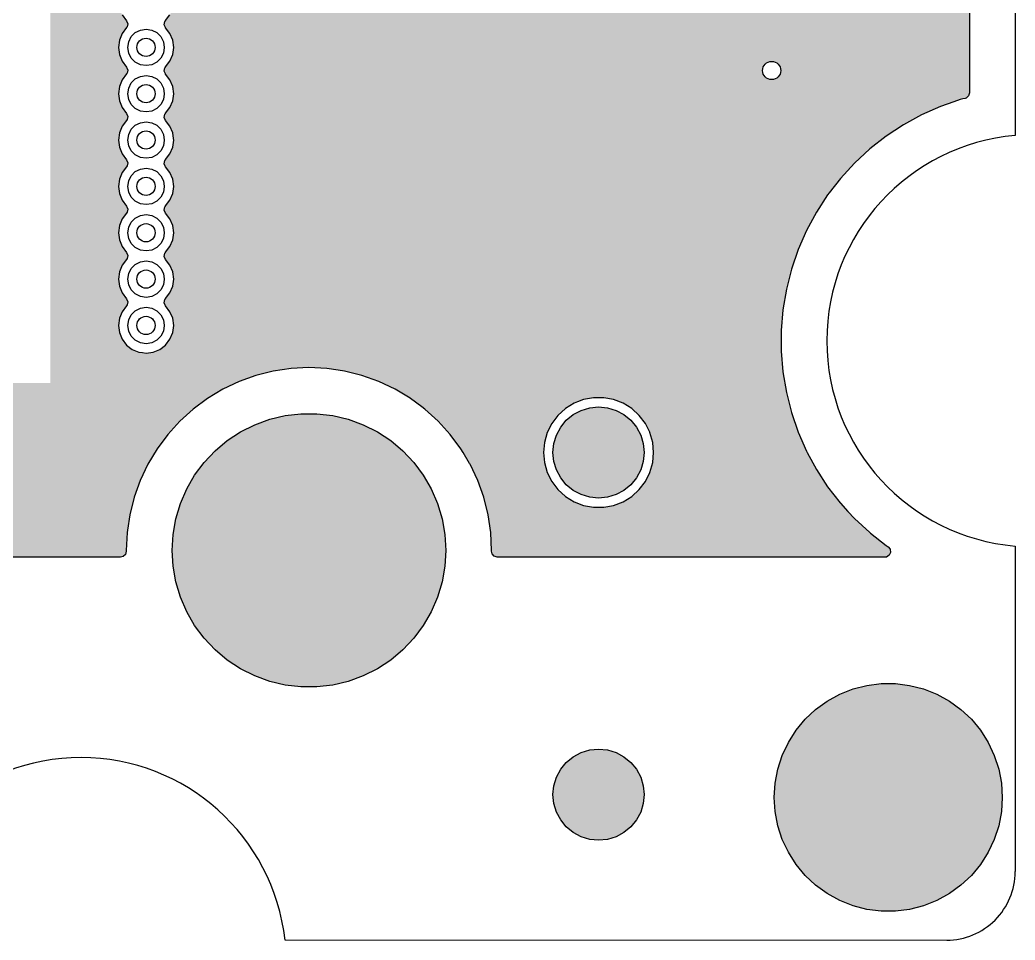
# Model space of a CAD drawing. Header units: millimetres. Extents: x -3894 to -3474, y -291 to 6.
# Drawn here: x -3637.53 to -3615.71, y -143.23 to -123.06 of the extents above; entities that cross this region are included whole.
import ezdxf

# ---------------------------------------------------------------- set-up
doc = ezdxf.new("R2010")
doc.units = ezdxf.units.MM
doc.layers.add('BLACK', color=7, linetype='Continuous')

msp = doc.modelspace()

# ---------------------------------------------------------------- hatches: boundary and pattern name
h = msp.add_hatch(color=256)
h.paths.add_polyline_path([(-3616.712, -120.234), (-3623.169, -120.234), (-3623.169, -131.02), (-3620.76, -131.02), (-3620.801, -130.776), (-3620.838, -130.322), (-3620.838, -129.867), (-3620.801, -129.414), (-3620.801, -129.414), (-3620.726, -128.965), (-3620.614, -128.523), (-3620.467, -128.093), (-3620.285, -127.676), (-3620.285, -127.676), (-3620.068, -127.275), (-3619.82, -126.894), (-3619.785, -126.848), (-3619.541, -126.534), (-3619.233, -126.199), (-3619.233, -126.199), (-3618.899, -125.89), (-3618.541, -125.609), (-3618.16, -125.359), (-3618.16, -125.359), (-3617.76, -125.142), (-3617.344, -124.957), (-3617.052, -124.856), (-3616.914, -124.808), (-3616.859, -124.794), (-3616.805, -124.78), (-3616.784, -124.773), (-3616.732, -124.727), (-3616.712, -124.66)])
h.paths.add_polyline_path([(-3620.847, -124.17, -1), (-3621.247, -124.17, -1)], flags=16)
h.paths.add_polyline_path([(-3623.169, -120.234), (-3634.298, -120.234), (-3634.238, -120.312), (-3634.178, -120.458), (-3634.157, -120.614), (-3634.178, -120.771), (-3634.238, -120.917), (-3634.338, -121.047), (-3634.349, -121.064), (-3634.363, -121.133), (-3634.338, -121.198), (-3634.238, -121.328), (-3634.178, -121.474), (-3634.157, -121.63), (-3634.178, -121.787), (-3634.238, -121.933), (-3634.338, -122.063), (-3634.349, -122.08), (-3634.363, -122.149), (-3634.338, -122.214), (-3634.238, -122.344), (-3634.178, -122.49), (-3634.157, -122.646), (-3634.178, -122.803), (-3634.238, -122.949), (-3634.338, -123.079), (-3634.349, -123.096), (-3634.363, -123.165), (-3634.338, -123.23), (-3634.238, -123.36), (-3634.178, -123.506), (-3634.157, -123.662), (-3634.178, -123.819), (-3634.238, -123.965), (-3634.338, -124.095), (-3634.349, -124.112), (-3634.363, -124.181), (-3634.338, -124.246), (-3634.238, -124.376), (-3634.178, -124.522), (-3634.157, -124.678), (-3634.178, -124.835), (-3634.238, -124.981), (-3634.338, -125.111), (-3634.349, -125.128), (-3634.363, -125.197), (-3634.338, -125.262), (-3634.238, -125.392), (-3634.178, -125.538), (-3634.178, -125.538), (-3634.162, -125.659), (-3634.157, -125.694), (-3634.178, -125.851), (-3634.238, -125.997), (-3634.338, -126.127), (-3634.349, -126.144), (-3634.363, -126.213), (-3634.338, -126.278), (-3634.238, -126.408), (-3634.178, -126.554), (-3634.157, -126.71), (-3634.178, -126.867), (-3634.238, -127.013), (-3634.338, -127.143), (-3634.349, -127.16), (-3634.363, -127.229), (-3634.338, -127.294), (-3634.238, -127.424), (-3634.178, -127.57), (-3634.157, -127.726), (-3634.178, -127.883), (-3634.238, -128.029), (-3634.338, -128.159), (-3634.349, -128.176), (-3634.363, -128.245), (-3634.338, -128.31), (-3634.238, -128.44), (-3634.178, -128.586), (-3634.157, -128.742), (-3634.178, -128.899), (-3634.238, -129.045), (-3634.338, -129.175), (-3634.349, -129.192), (-3634.363, -129.261), (-3634.338, -129.326), (-3634.238, -129.456), (-3634.178, -129.602), (-3634.157, -129.758), (-3634.178, -129.915), (-3634.238, -130.061), (-3634.335, -130.187), (-3634.46, -130.283), (-3634.606, -130.343), (-3634.711, -130.357), (-3634.763, -130.364), (-3634.841, -130.354), (-3634.92, -130.343), (-3635.066, -130.283), (-3635.191, -130.187), (-3635.287, -130.061), (-3635.348, -129.915), (-3635.348, -129.915), (-3635.368, -129.758), (-3635.348, -129.602), (-3635.348, -129.602), (-3635.287, -129.456), (-3635.188, -129.326), (-3635.177, -129.309), (-3635.163, -129.24), (-3635.188, -129.175), (-3635.287, -129.045), (-3635.348, -128.899), (-3635.348, -128.899), (-3635.368, -128.742), (-3635.348, -128.586), (-3635.348, -128.586), (-3635.287, -128.44), (-3635.188, -128.31), (-3635.177, -128.293), (-3635.163, -128.224), (-3635.188, -128.159), (-3635.287, -128.029), (-3635.348, -127.883), (-3635.348, -127.883), (-3635.368, -127.726), (-3635.348, -127.57), (-3635.348, -127.57), (-3635.287, -127.424), (-3635.188, -127.294), (-3635.177, -127.277), (-3635.163, -127.208), (-3635.188, -127.143), (-3635.287, -127.013), (-3635.348, -126.867), (-3635.348, -126.867), (-3635.368, -126.71), (-3635.348, -126.554), (-3635.348, -126.554), (-3635.287, -126.408), (-3635.188, -126.278), (-3635.177, -126.261), (-3635.163, -126.192), (-3635.188, -126.127), (-3635.287, -125.997), (-3635.348, -125.851), (-3635.348, -125.851), (-3635.368, -125.694), (-3635.348, -125.538), (-3635.348, -125.538), (-3635.287, -125.392), (-3635.188, -125.262), (-3635.177, -125.245), (-3635.163, -125.176), (-3635.188, -125.111), (-3635.287, -124.981), (-3635.348, -124.835), (-3635.348, -124.835), (-3635.368, -124.678), (-3635.348, -124.522), (-3635.348, -124.522), (-3635.287, -124.376), (-3635.188, -124.246), (-3635.177, -124.229), (-3635.163, -124.16), (-3635.188, -124.095), (-3635.287, -123.965), (-3635.348, -123.819), (-3635.348, -123.819), (-3635.368, -123.662), (-3635.348, -123.506), (-3635.348, -123.506), (-3635.287, -123.36), (-3635.188, -123.23), (-3635.177, -123.213), (-3635.163, -123.144), (-3635.188, -123.079), (-3635.287, -122.949), (-3635.348, -122.803), (-3635.348, -122.803), (-3635.368, -122.646), (-3635.348, -122.49), (-3635.348, -122.49), (-3635.287, -122.344), (-3635.188, -122.214), (-3635.177, -122.197), (-3635.163, -122.128), (-3635.188, -122.063), (-3635.287, -121.933), (-3635.348, -121.787), (-3635.348, -121.787), (-3635.368, -121.63), (-3635.348, -121.474), (-3635.348, -121.474), (-3635.287, -121.328), (-3635.188, -121.198), (-3635.177, -121.181), (-3635.163, -121.112), (-3635.188, -121.047), (-3635.287, -120.917), (-3635.348, -120.771), (-3635.348, -120.771), (-3635.368, -120.614), (-3635.348, -120.458), (-3635.348, -120.458), (-3635.287, -120.312), (-3635.228, -120.234), (-3636.858, -120.234), (-3636.858, -131.02), (-3632.794, -131.02), (-3632.724, -130.987), (-3632.724, -130.987), (-3632.354, -130.855), (-3631.973, -130.759), (-3631.584, -130.702), (-3631.584, -130.702), (-3631.584, -130.702), (-3631.192, -130.682), (-3630.799, -130.702), (-3630.799, -130.702), (-3630.799, -130.702), (-3630.554, -130.738), (-3630.41, -130.759), (-3630.029, -130.855), (-3629.659, -130.987), (-3629.659, -130.987), (-3629.589, -131.02), (-3623.169, -131.02)])
for points in [[(-3636.858, -131.02), (-3649.145, -131.02), (-3649.145, -134.838), (-3644.343, -134.838), (-3644.331, -135.036), (-3644.271, -135.38), (-3644.171, -135.714), (-3644.032, -136.034), (-3643.858, -136.336), (-3643.65, -136.616), (-3643.41, -136.87), (-3643.143, -137.094), (-3642.852, -137.286), (-3642.54, -137.442), (-3642.212, -137.562), (-3641.873, -137.642), (-3641.526, -137.683), (-3641.177, -137.683), (-3640.831, -137.642), (-3640.491, -137.562), (-3640.163, -137.442), (-3639.852, -137.286), (-3639.56, -137.094), (-3639.293, -136.87), (-3639.053, -136.616), (-3638.845, -136.336), (-3638.671, -136.034), (-3638.532, -135.714), (-3638.432, -135.38), (-3638.372, -135.036), (-3638.36, -134.838), (-3636.858, -134.838)], [(-3634.288, -132.147), (-3634.024, -131.855), (-3633.733, -131.592), (-3633.417, -131.357), (-3633.08, -131.155), (-3632.794, -131.02), (-3636.858, -131.02), (-3636.858, -134.838), (-3635.32, -134.838), (-3635.263, -134.825), (-3635.212, -134.776), (-3635.196, -134.708), (-3635.197, -134.688), (-3635.178, -134.295), (-3635.171, -134.249), (-3635.12, -133.906), (-3635.024, -133.525), (-3634.892, -133.155), (-3634.892, -133.155), (-3634.724, -132.8), (-3634.522, -132.462)], [(-3620.068, -132.915), (-3620.269, -132.543), (-3620.285, -132.514), (-3620.467, -132.097), (-3620.614, -131.666), (-3620.666, -131.463), (-3620.726, -131.225), (-3620.76, -131.02), (-3623.169, -131.02), (-3623.169, -134.838), (-3618.563, -134.838), (-3618.529, -134.834), (-3618.47, -134.797), (-3618.44, -134.733), (-3618.449, -134.664), (-3618.495, -134.611), (-3618.541, -134.58), (-3618.882, -134.313), (-3618.899, -134.3), (-3619.233, -133.991), (-3619.376, -133.835), (-3619.541, -133.656), (-3619.82, -133.296)]]:
    msp.add_hatch(color=256).paths.add_polyline_path(points)
h = msp.add_hatch(color=256)
h.paths.add_polyline_path([(-3623.169, -131.02), (-3629.589, -131.02), (-3629.303, -131.155), (-3628.974, -131.353), (-3628.966, -131.357), (-3628.715, -131.544), (-3628.651, -131.592), (-3628.359, -131.855), (-3628.095, -132.147), (-3627.861, -132.462), (-3627.861, -132.462), (-3627.813, -132.543), (-3627.669, -132.783), (-3627.659, -132.8), (-3627.491, -133.155), (-3627.359, -133.525), (-3627.263, -133.906), (-3627.206, -134.295), (-3627.186, -134.688), (-3627.187, -134.708), (-3627.176, -134.766), (-3627.13, -134.819), (-3627.063, -134.838), (-3623.169, -134.838)])
h.paths.add_polyline_path([(-3624.304, -133.622), (-3624.512, -133.702), (-3624.73, -133.743), (-3624.73, -133.743), (-3624.953, -133.743), (-3624.953, -133.743), (-3625.172, -133.702), (-3625.379, -133.622), (-3625.568, -133.505), (-3625.568, -133.505), (-3625.733, -133.355), (-3625.867, -133.177), (-3625.966, -132.978), (-3626.027, -132.764), (-3626.027, -132.764), (-3626.047, -132.543), (-3626.027, -132.321), (-3626.027, -132.321), (-3625.966, -132.107), (-3625.867, -131.908), (-3625.733, -131.73), (-3625.568, -131.581), (-3625.568, -131.581), (-3625.379, -131.463), (-3625.379, -131.463), (-3625.303, -131.434), (-3625.172, -131.383), (-3624.953, -131.342), (-3624.73, -131.342), (-3624.512, -131.383), (-3624.304, -131.463), (-3624.304, -131.463), (-3624.115, -131.581), (-3624.115, -131.581), (-3623.951, -131.73), (-3623.817, -131.908), (-3623.722, -132.097), (-3623.717, -132.107), (-3623.656, -132.321), (-3623.636, -132.543), (-3623.656, -132.764), (-3623.717, -132.978), (-3623.817, -133.177), (-3623.951, -133.355), (-3624.115, -133.505)], flags=16)
h.paths.add_polyline_path([(-3624.459, -133.467), (-3624.646, -133.523), (-3624.842, -133.543), (-3625.037, -133.523), (-3625.224, -133.467), (-3625.397, -133.374), (-3625.549, -133.25), (-3625.673, -133.098), (-3625.765, -132.925), (-3625.822, -132.738), (-3625.842, -132.543), (-3625.822, -132.348), (-3625.765, -132.16), (-3625.673, -131.987), (-3625.549, -131.836), (-3625.397, -131.711), (-3625.224, -131.619), (-3625.037, -131.562), (-3624.842, -131.543), (-3624.646, -131.562), (-3624.459, -131.619), (-3624.286, -131.711), (-3624.134, -131.836), (-3624.01, -131.987), (-3623.918, -132.16), (-3623.861, -132.348), (-3623.842, -132.543), (-3623.861, -132.738), (-3623.918, -132.925), (-3624.01, -133.098), (-3624.134, -133.25), (-3624.286, -133.374)], flags=0)
h = msp.add_hatch(color=256)
h.paths.add_polyline_path([(-3651.092, -141.023), (-3650.995, -140.724), (-3650.936, -140.416), (-3650.917, -140.103), (-3650.936, -139.789), (-3650.995, -139.481), (-3651.092, -139.182), (-3651.226, -138.898), (-3651.394, -138.633), (-3651.594, -138.391), (-3651.823, -138.176), (-3652.077, -137.992), (-3652.352, -137.841), (-3652.644, -137.725), (-3652.948, -137.647), (-3653.26, -137.608), (-3653.574, -137.608), (-3653.885, -137.647), (-3654.189, -137.725), (-3654.481, -137.841), (-3654.756, -137.992), (-3655.01, -138.176), (-3655.239, -138.391), (-3655.439, -138.633), (-3655.607, -138.898), (-3655.741, -139.182), (-3655.838, -139.481), (-3655.897, -139.789), (-3655.917, -140.103), (-3655.897, -140.416), (-3655.838, -140.724), (-3655.741, -141.023), (-3655.607, -141.307), (-3655.439, -141.572), (-3655.239, -141.814), (-3655.01, -142.029), (-3654.756, -142.213), (-3654.481, -142.365), (-3654.189, -142.48), (-3653.885, -142.558), (-3653.574, -142.598), (-3653.26, -142.598), (-3652.948, -142.558), (-3652.644, -142.48), (-3652.352, -142.365), (-3652.077, -142.213), (-3651.823, -142.029), (-3651.594, -141.814), (-3651.394, -141.572), (-3651.226, -141.307)])
h.paths.add_polyline_path([(-3646.702, -140.043), (-3646.721, -139.848), (-3646.778, -139.66), (-3646.87, -139.487), (-3646.994, -139.336), (-3647.146, -139.211), (-3647.319, -139.119), (-3647.506, -139.062), (-3647.702, -139.043), (-3647.897, -139.062), (-3648.084, -139.119), (-3648.257, -139.211), (-3648.409, -139.336), (-3648.533, -139.487), (-3648.625, -139.66), (-3648.682, -139.848), (-3648.702, -140.043), (-3648.682, -140.238), (-3648.625, -140.425), (-3648.533, -140.598), (-3648.409, -140.75), (-3648.257, -140.874), (-3648.084, -140.967), (-3647.897, -141.023), (-3647.702, -141.043), (-3647.506, -141.023), (-3647.319, -140.967), (-3647.146, -140.874), (-3646.994, -140.75), (-3646.87, -140.598), (-3646.778, -140.425), (-3646.721, -140.238)])
h.paths.add_polyline_path([(-3628.272, -135.38), (-3628.212, -135.036), (-3628.192, -134.688), (-3628.212, -134.339), (-3628.272, -133.996), (-3628.372, -133.662), (-3628.511, -133.341), (-3628.685, -133.039), (-3628.893, -132.759), (-3629.133, -132.506), (-3629.4, -132.281), (-3629.692, -132.09), (-3630.003, -131.933), (-3630.331, -131.814), (-3630.671, -131.733), (-3631.017, -131.693), (-3631.366, -131.693), (-3631.713, -131.733), (-3632.052, -131.814), (-3632.38, -131.933), (-3632.692, -132.09), (-3632.983, -132.281), (-3633.25, -132.506), (-3633.49, -132.759), (-3633.698, -133.039), (-3633.872, -133.341), (-3634.011, -133.662), (-3634.111, -133.996), (-3634.171, -134.339), (-3634.192, -134.688), (-3634.171, -135.036), (-3634.111, -135.38), (-3634.011, -135.714), (-3633.872, -136.034), (-3633.698, -136.336), (-3633.49, -136.616), (-3633.25, -136.87), (-3632.983, -137.094), (-3632.692, -137.286), (-3632.38, -137.442), (-3632.052, -137.562), (-3631.713, -137.642), (-3631.366, -137.683), (-3631.017, -137.683), (-3630.671, -137.642), (-3630.331, -137.562), (-3630.003, -137.442), (-3629.692, -137.286), (-3629.4, -137.094), (-3629.133, -136.87), (-3628.893, -136.616), (-3628.685, -136.336), (-3628.511, -136.034), (-3628.372, -135.714)])
h.paths.add_polyline_path([(-3616.011, -139.789), (-3616.07, -139.481), (-3616.167, -139.182), (-3616.301, -138.898), (-3616.469, -138.633), (-3616.669, -138.391), (-3616.898, -138.176), (-3617.152, -137.992), (-3617.427, -137.841), (-3617.719, -137.725), (-3618.023, -137.647), (-3618.335, -137.608), (-3618.649, -137.608), (-3618.96, -137.647), (-3619.264, -137.725), (-3619.556, -137.841), (-3619.831, -137.992), (-3620.085, -138.176), (-3620.314, -138.391), (-3620.514, -138.633), (-3620.682, -138.898), (-3620.816, -139.182), (-3620.913, -139.481), (-3620.972, -139.789), (-3620.992, -140.103), (-3620.972, -140.416), (-3620.913, -140.724), (-3620.816, -141.023), (-3620.682, -141.307), (-3620.514, -141.572), (-3620.314, -141.814), (-3620.085, -142.029), (-3619.831, -142.213), (-3619.556, -142.365), (-3619.264, -142.48), (-3618.96, -142.558), (-3618.649, -142.598), (-3618.335, -142.598), (-3618.023, -142.558), (-3617.719, -142.48), (-3617.427, -142.365), (-3617.152, -142.213), (-3616.898, -142.029), (-3616.669, -141.814), (-3616.469, -141.572), (-3616.301, -141.307), (-3616.167, -141.023), (-3616.07, -140.724), (-3616.011, -140.416), (-3615.992, -140.103)])
h.paths.add_polyline_path([(-3623.861, -140.238), (-3623.842, -140.043), (-3623.861, -139.848), (-3623.918, -139.66), (-3624.01, -139.487), (-3624.134, -139.336), (-3624.286, -139.211), (-3624.459, -139.119), (-3624.646, -139.062), (-3624.842, -139.043), (-3625.037, -139.062), (-3625.224, -139.119), (-3625.397, -139.211), (-3625.549, -139.336), (-3625.673, -139.487), (-3625.765, -139.66), (-3625.822, -139.848), (-3625.842, -140.043), (-3625.822, -140.238), (-3625.765, -140.425), (-3625.673, -140.598), (-3625.549, -140.75), (-3625.397, -140.874), (-3625.224, -140.967), (-3625.037, -141.023), (-3624.842, -141.043), (-3624.646, -141.023), (-3624.459, -140.967), (-3624.286, -140.874), (-3624.134, -140.75), (-3624.01, -140.598), (-3623.918, -140.425)])
h.paths.add_polyline_path([(-3623.918, -132.925), (-3623.861, -132.738), (-3623.842, -132.543), (-3623.861, -132.348), (-3623.918, -132.16), (-3624.01, -131.987), (-3624.134, -131.836), (-3624.286, -131.711), (-3624.459, -131.619), (-3624.646, -131.562), (-3624.842, -131.543), (-3625.037, -131.562), (-3625.224, -131.619), (-3625.397, -131.711), (-3625.549, -131.836), (-3625.673, -131.987), (-3625.765, -132.16), (-3625.822, -132.348), (-3625.842, -132.543), (-3625.822, -132.738), (-3625.765, -132.925), (-3625.673, -133.098), (-3625.549, -133.25), (-3625.397, -133.374), (-3625.224, -133.467), (-3625.037, -133.523), (-3624.842, -133.543), (-3624.646, -133.523), (-3624.459, -133.467), (-3624.286, -133.374), (-3624.134, -133.25), (-3624.01, -133.098)])

# ---------------------------------------------------------------- linework, layer by layer
at = {"layer": 'BLACK', "linetype": 'Continuous'}
for p, q in [((-3616.712, -114.355), (-3616.712, -124.66)), ((-3615.711, -114.459), (-3615.711, -125.596)), ((-3635.287, -122.949), (-3635.188, -123.079)), ((-3634.335, -123.075), (-3634.238, -122.949)), ((-3635.188, -123.23), (-3635.287, -123.36)), ((-3635.188, -123.079), (-3635.163, -123.144)), ((-3635.177, -123.213), (-3635.188, -123.23)), ((-3635.163, -123.144), (-3635.177, -123.213)), ((-3634.886, -123.282), (-3634.763, -123.262)), ((-3634.763, -123.262), (-3634.639, -123.282)), ((-3634.363, -123.165), (-3634.349, -123.096)), ((-3634.338, -123.23), (-3634.363, -123.165)), ((-3634.349, -123.096), (-3634.338, -123.079)), ((-3634.338, -123.079), (-3634.335, -123.075)), ((-3634.335, -123.234), (-3634.338, -123.23)), ((-3634.335, -123.075), (-3634.335, -123.075)), ((-3634.238, -123.36), (-3634.335, -123.234)), ((-3634.335, -123.234), (-3634.335, -123.234)), ((-3635.287, -123.36), (-3635.348, -123.506)), ((-3635.143, -123.539), (-3635.086, -123.427)), ((-3635.086, -123.427), (-3634.998, -123.339)), ((-3634.998, -123.339), (-3634.886, -123.282)), ((-3634.639, -123.282), (-3634.528, -123.339)), ((-3634.528, -123.339), (-3634.439, -123.427)), ((-3634.439, -123.427), (-3634.382, -123.539)), ((-3634.178, -123.506), (-3634.238, -123.36)), ((-3635.348, -123.506), (-3635.368, -123.662)), ((-3635.368, -123.662), (-3635.368, -123.662)), ((-3635.368, -123.662), (-3635.348, -123.819)), ((-3635.348, -123.506), (-3635.348, -123.506)), ((-3635.163, -123.662), (-3635.143, -123.539)), ((-3635.143, -123.786), (-3635.163, -123.662)), ((-3634.382, -123.539), (-3634.363, -123.662)), ((-3634.363, -123.662), (-3634.382, -123.786)), ((-3634.157, -123.662), (-3634.178, -123.506)), ((-3634.178, -123.819), (-3634.157, -123.662)), ((-3635.348, -123.819), (-3635.348, -123.819)), ((-3635.348, -123.819), (-3635.287, -123.965)), ((-3635.086, -123.898), (-3635.143, -123.786)), ((-3634.998, -123.986), (-3635.086, -123.898)), ((-3634.439, -123.898), (-3634.528, -123.986)), ((-3634.382, -123.786), (-3634.439, -123.898)), ((-3634.238, -123.965), (-3634.178, -123.819)), ((-3635.287, -123.965), (-3635.188, -124.095)), ((-3635.188, -124.095), (-3635.163, -124.16)), ((-3634.886, -124.043), (-3634.998, -123.986)), ((-3634.763, -124.062), (-3634.886, -124.043)), ((-3634.639, -124.043), (-3634.763, -124.062)), ((-3634.528, -123.986), (-3634.639, -124.043)), ((-3634.363, -124.181), (-3634.349, -124.112)), ((-3634.349, -124.112), (-3634.338, -124.095)), ((-3634.338, -124.095), (-3634.335, -124.091)), ((-3634.335, -124.091), (-3634.238, -123.965)), ((-3634.335, -124.091), (-3634.335, -124.091)), ((-3635.188, -124.246), (-3635.287, -124.376)), ((-3635.177, -124.229), (-3635.188, -124.246)), ((-3635.163, -124.16), (-3635.177, -124.229)), ((-3635.086, -124.443), (-3634.998, -124.355)), ((-3634.998, -124.355), (-3634.886, -124.298)), ((-3634.886, -124.298), (-3634.763, -124.278)), ((-3634.763, -124.278), (-3634.639, -124.298)), ((-3634.639, -124.298), (-3634.528, -124.355)), ((-3634.528, -124.355), (-3634.439, -124.443)), ((-3634.338, -124.246), (-3634.363, -124.181)), ((-3634.335, -124.25), (-3634.338, -124.246)), ((-3634.238, -124.376), (-3634.335, -124.25)), ((-3634.335, -124.25), (-3634.335, -124.25)), ((-3635.348, -124.522), (-3635.368, -124.678)), ((-3635.287, -124.376), (-3635.348, -124.522)), ((-3635.348, -124.522), (-3635.348, -124.522)), ((-3635.163, -124.678), (-3635.143, -124.555)), ((-3635.143, -124.555), (-3635.086, -124.443)), ((-3634.439, -124.443), (-3634.382, -124.555)), ((-3634.382, -124.555), (-3634.363, -124.678)), ((-3634.178, -124.522), (-3634.238, -124.376)), ((-3634.157, -124.678), (-3634.178, -124.522)), ((-3635.368, -124.678), (-3635.368, -124.678)), ((-3635.368, -124.678), (-3635.348, -124.835)), ((-3635.143, -124.802), (-3635.163, -124.678)), ((-3634.363, -124.678), (-3634.382, -124.802)), ((-3634.178, -124.835), (-3634.157, -124.678)), ((-3616.805, -124.78), (-3616.859, -124.794)), ((-3616.784, -124.773), (-3616.805, -124.78)), ((-3616.732, -124.727), (-3616.784, -124.773)), ((-3616.712, -124.66), (-3616.732, -124.727)), ((-3635.348, -124.835), (-3635.348, -124.835)), ((-3635.348, -124.835), (-3635.287, -124.981)), ((-3635.287, -124.981), (-3635.188, -125.111)), ((-3635.086, -124.914), (-3635.143, -124.802)), ((-3634.998, -125.002), (-3635.086, -124.914)), ((-3634.886, -125.059), (-3634.998, -125.002)), ((-3634.528, -125.002), (-3634.639, -125.059)), ((-3634.439, -124.914), (-3634.528, -125.002)), ((-3634.382, -124.802), (-3634.439, -124.914)), ((-3634.335, -125.107), (-3634.238, -124.981)), ((-3634.238, -124.981), (-3634.178, -124.835)), ((-3617.344, -124.957), (-3617.76, -125.142)), ((-3617.052, -124.856), (-3617.344, -124.957)), ((-3616.914, -124.808), (-3617.052, -124.856)), ((-3616.859, -124.794), (-3616.914, -124.808)), ((-3635.188, -125.111), (-3635.163, -125.176)), ((-3635.163, -125.176), (-3635.177, -125.245)), ((-3634.763, -125.078), (-3634.886, -125.059)), ((-3634.639, -125.059), (-3634.763, -125.078)), ((-3634.363, -125.197), (-3634.349, -125.128)), ((-3634.338, -125.262), (-3634.363, -125.197)), ((-3634.349, -125.128), (-3634.338, -125.111)), ((-3634.338, -125.111), (-3634.335, -125.107)), ((-3634.335, -125.107), (-3634.335, -125.107)), ((-3617.76, -125.142), (-3618.16, -125.359)), ((-3617.76, -125.142), (-3617.76, -125.142)), ((-3635.287, -125.392), (-3635.348, -125.538)), ((-3635.188, -125.262), (-3635.287, -125.392)), ((-3635.177, -125.245), (-3635.188, -125.262)), ((-3635.086, -125.459), (-3634.998, -125.371)), ((-3634.998, -125.371), (-3634.886, -125.314)), ((-3634.886, -125.314), (-3634.763, -125.294)), ((-3634.763, -125.294), (-3634.639, -125.314)), ((-3634.639, -125.314), (-3634.528, -125.371)), ((-3634.528, -125.371), (-3634.439, -125.459)), ((-3634.335, -125.266), (-3634.338, -125.262)), ((-3634.238, -125.392), (-3634.335, -125.266)), ((-3634.335, -125.266), (-3634.335, -125.266)), ((-3634.178, -125.538), (-3634.238, -125.392)), ((-3618.16, -125.359), (-3618.541, -125.609)), ((-3618.16, -125.359), (-3618.16, -125.359)), ((-3635.348, -125.538), (-3635.368, -125.694)), ((-3635.348, -125.538), (-3635.348, -125.538)), ((-3635.163, -125.694), (-3635.143, -125.571)), ((-3635.143, -125.571), (-3635.086, -125.459)), ((-3634.439, -125.459), (-3634.382, -125.571)), ((-3634.382, -125.571), (-3634.363, -125.694)), ((-3634.162, -125.659), (-3634.178, -125.538)), ((-3634.178, -125.538), (-3634.178, -125.538)), ((-3634.157, -125.694), (-3634.162, -125.659)), ((-3618.541, -125.609), (-3618.899, -125.89)), ((-3618.541, -125.609), (-3618.541, -125.609)), ((-3635.368, -125.694), (-3635.368, -125.694)), ((-3635.368, -125.694), (-3635.348, -125.851)), ((-3635.348, -125.851), (-3635.348, -125.851)), ((-3635.348, -125.851), (-3635.287, -125.997)), ((-3635.143, -125.818), (-3635.163, -125.694)), ((-3635.086, -125.93), (-3635.143, -125.818)), ((-3634.382, -125.818), (-3634.439, -125.93)), ((-3634.363, -125.694), (-3634.382, -125.818)), ((-3634.238, -125.997), (-3634.178, -125.851)), ((-3634.178, -125.851), (-3634.157, -125.694)), ((-3635.287, -125.997), (-3635.188, -126.127)), ((-3634.998, -126.018), (-3635.086, -125.93)), ((-3634.886, -126.075), (-3634.998, -126.018)), ((-3634.763, -126.094), (-3634.886, -126.075)), ((-3634.639, -126.075), (-3634.763, -126.094)), ((-3634.528, -126.018), (-3634.639, -126.075)), ((-3634.439, -125.93), (-3634.528, -126.018)), ((-3634.335, -126.123), (-3634.238, -125.997)), ((-3618.899, -125.89), (-3619.233, -126.199)), ((-3618.899, -125.89), (-3618.899, -125.89)), ((-3635.188, -126.278), (-3635.287, -126.408)), ((-3635.188, -126.127), (-3635.163, -126.192)), ((-3635.177, -126.261), (-3635.188, -126.278)), ((-3635.163, -126.192), (-3635.177, -126.261)), ((-3634.886, -126.33), (-3634.763, -126.31)), ((-3634.763, -126.31), (-3634.639, -126.33)), ((-3634.363, -126.213), (-3634.349, -126.144)), ((-3634.338, -126.278), (-3634.363, -126.213)), ((-3634.349, -126.144), (-3634.338, -126.127)), ((-3634.338, -126.127), (-3634.335, -126.123)), ((-3634.335, -126.282), (-3634.338, -126.278)), ((-3634.335, -126.123), (-3634.335, -126.123)), ((-3634.238, -126.408), (-3634.335, -126.282)), ((-3634.335, -126.282), (-3634.335, -126.282)), ((-3619.233, -126.199), (-3619.541, -126.534)), ((-3619.233, -126.199), (-3619.233, -126.199)), ((-3635.287, -126.408), (-3635.348, -126.554)), ((-3635.143, -126.587), (-3635.086, -126.475)), ((-3635.086, -126.475), (-3634.998, -126.387)), ((-3634.998, -126.387), (-3634.886, -126.33)), ((-3634.639, -126.33), (-3634.528, -126.387)), ((-3634.528, -126.387), (-3634.439, -126.475)), ((-3634.439, -126.475), (-3634.382, -126.587)), ((-3634.178, -126.554), (-3634.238, -126.408)), ((-3619.541, -126.534), (-3619.785, -126.848)), ((-3619.541, -126.534), (-3619.541, -126.534)), ((-3635.348, -126.554), (-3635.368, -126.71)), ((-3635.368, -126.71), (-3635.368, -126.71)), ((-3635.368, -126.71), (-3635.348, -126.867)), ((-3635.348, -126.554), (-3635.348, -126.554)), ((-3635.163, -126.71), (-3635.143, -126.587)), ((-3635.143, -126.834), (-3635.163, -126.71)), ((-3634.382, -126.587), (-3634.363, -126.71)), ((-3634.363, -126.71), (-3634.382, -126.834)), ((-3634.157, -126.71), (-3634.178, -126.554)), ((-3634.178, -126.867), (-3634.157, -126.71)), ((-3635.348, -126.867), (-3635.348, -126.867)), ((-3635.348, -126.867), (-3635.287, -127.013)), ((-3635.086, -126.946), (-3635.143, -126.834)), ((-3634.998, -127.034), (-3635.086, -126.946)), ((-3634.439, -126.946), (-3634.528, -127.034)), ((-3634.382, -126.834), (-3634.439, -126.946)), ((-3634.238, -127.013), (-3634.178, -126.867)), ((-3619.82, -126.894), (-3620.068, -127.275)), ((-3619.785, -126.848), (-3619.82, -126.894)), ((-3635.287, -127.013), (-3635.188, -127.143)), ((-3635.188, -127.143), (-3635.163, -127.208)), ((-3634.886, -127.091), (-3634.998, -127.034)), ((-3634.763, -127.11), (-3634.886, -127.091)), ((-3634.639, -127.091), (-3634.763, -127.11)), ((-3634.528, -127.034), (-3634.639, -127.091)), ((-3634.363, -127.229), (-3634.349, -127.16)), ((-3634.349, -127.16), (-3634.338, -127.143)), ((-3634.338, -127.143), (-3634.335, -127.139)), ((-3634.335, -127.139), (-3634.238, -127.013)), ((-3634.335, -127.139), (-3634.335, -127.139)), ((-3635.188, -127.294), (-3635.287, -127.424)), ((-3635.177, -127.277), (-3635.188, -127.294)), ((-3635.163, -127.208), (-3635.177, -127.277)), ((-3635.086, -127.491), (-3634.998, -127.403)), ((-3634.998, -127.403), (-3634.886, -127.346)), ((-3634.886, -127.346), (-3634.763, -127.326)), ((-3634.763, -127.326), (-3634.639, -127.346)), ((-3634.639, -127.346), (-3634.528, -127.403)), ((-3634.528, -127.403), (-3634.439, -127.491)), ((-3634.338, -127.294), (-3634.363, -127.229)), ((-3634.335, -127.298), (-3634.338, -127.294)), ((-3634.238, -127.424), (-3634.335, -127.298)), ((-3634.335, -127.298), (-3634.335, -127.298)), ((-3620.068, -127.275), (-3620.285, -127.676)), ((-3620.068, -127.275), (-3620.068, -127.275)), ((-3635.348, -127.57), (-3635.368, -127.726)), ((-3635.287, -127.424), (-3635.348, -127.57)), ((-3635.348, -127.57), (-3635.348, -127.57)), ((-3635.163, -127.726), (-3635.143, -127.603)), ((-3635.143, -127.603), (-3635.086, -127.491)), ((-3634.439, -127.491), (-3634.382, -127.603)), ((-3634.382, -127.603), (-3634.363, -127.726)), ((-3634.178, -127.57), (-3634.238, -127.424)), ((-3634.157, -127.726), (-3634.178, -127.57)), ((-3635.368, -127.726), (-3635.368, -127.726)), ((-3635.368, -127.726), (-3635.348, -127.883)), ((-3635.143, -127.85), (-3635.163, -127.726)), ((-3634.363, -127.726), (-3634.382, -127.85)), ((-3634.178, -127.883), (-3634.157, -127.726)), ((-3620.285, -127.676), (-3620.467, -128.093)), ((-3620.285, -127.676), (-3620.285, -127.676)), ((-3635.348, -127.883), (-3635.348, -127.883)), ((-3635.348, -127.883), (-3635.287, -128.029)), ((-3635.287, -128.029), (-3635.188, -128.159)), ((-3635.086, -127.962), (-3635.143, -127.85)), ((-3634.998, -128.05), (-3635.086, -127.962)), ((-3634.886, -128.107), (-3634.998, -128.05)), ((-3634.528, -128.05), (-3634.639, -128.107)), ((-3634.439, -127.962), (-3634.528, -128.05)), ((-3634.382, -127.85), (-3634.439, -127.962)), ((-3634.335, -128.155), (-3634.238, -128.029)), ((-3634.238, -128.029), (-3634.178, -127.883)), ((-3635.188, -128.159), (-3635.163, -128.224)), ((-3635.163, -128.224), (-3635.177, -128.293)), ((-3634.763, -128.126), (-3634.886, -128.107)), ((-3634.639, -128.107), (-3634.763, -128.126)), ((-3634.363, -128.245), (-3634.349, -128.176)), ((-3634.338, -128.31), (-3634.363, -128.245)), ((-3634.349, -128.176), (-3634.338, -128.159)), ((-3634.338, -128.159), (-3634.335, -128.155)), ((-3634.335, -128.155), (-3634.335, -128.155)), ((-3620.467, -128.093), (-3620.614, -128.523)), ((-3635.287, -128.44), (-3635.348, -128.586)), ((-3635.188, -128.31), (-3635.287, -128.44)), ((-3635.177, -128.293), (-3635.188, -128.31)), ((-3635.086, -128.507), (-3634.998, -128.419)), ((-3634.998, -128.419), (-3634.886, -128.362)), ((-3634.886, -128.362), (-3634.763, -128.342)), ((-3634.763, -128.342), (-3634.639, -128.362)), ((-3634.639, -128.362), (-3634.528, -128.419)), ((-3634.528, -128.419), (-3634.439, -128.507)), ((-3634.335, -128.314), (-3634.338, -128.31)), ((-3634.238, -128.44), (-3634.335, -128.314)), ((-3634.335, -128.314), (-3634.335, -128.314)), ((-3634.178, -128.586), (-3634.238, -128.44)), ((-3635.348, -128.586), (-3635.368, -128.742)), ((-3635.348, -128.586), (-3635.348, -128.586)), ((-3635.163, -128.742), (-3635.143, -128.619)), ((-3635.143, -128.619), (-3635.086, -128.507)), ((-3634.439, -128.507), (-3634.382, -128.619)), ((-3634.382, -128.619), (-3634.363, -128.742)), ((-3634.157, -128.742), (-3634.178, -128.586)), ((-3620.614, -128.523), (-3620.726, -128.965)), ((-3635.368, -128.742), (-3635.368, -128.742)), ((-3635.368, -128.742), (-3635.348, -128.899)), ((-3635.348, -128.899), (-3635.348, -128.899)), ((-3635.348, -128.899), (-3635.287, -129.045)), ((-3635.143, -128.866), (-3635.163, -128.742)), ((-3635.086, -128.978), (-3635.143, -128.866)), ((-3634.382, -128.866), (-3634.439, -128.978)), ((-3634.363, -128.742), (-3634.382, -128.866)), ((-3634.238, -129.045), (-3634.178, -128.899)), ((-3634.178, -128.899), (-3634.157, -128.742)), ((-3635.287, -129.045), (-3635.188, -129.175)), ((-3634.998, -129.066), (-3635.086, -128.978)), ((-3634.886, -129.123), (-3634.998, -129.066)), ((-3634.763, -129.142), (-3634.886, -129.123)), ((-3634.639, -129.123), (-3634.763, -129.142)), ((-3634.528, -129.066), (-3634.639, -129.123)), ((-3634.439, -128.978), (-3634.528, -129.066)), ((-3634.335, -129.171), (-3634.238, -129.045)), ((-3620.726, -128.965), (-3620.801, -129.414)), ((-3620.726, -128.965), (-3620.726, -128.965)), ((-3635.188, -129.326), (-3635.287, -129.456)), ((-3635.188, -129.175), (-3635.163, -129.24)), ((-3635.177, -129.309), (-3635.188, -129.326)), ((-3635.163, -129.24), (-3635.177, -129.309)), ((-3634.886, -129.378), (-3634.763, -129.358)), ((-3634.763, -129.358), (-3634.639, -129.378)), ((-3634.363, -129.261), (-3634.349, -129.192)), ((-3634.338, -129.326), (-3634.363, -129.261)), ((-3634.349, -129.192), (-3634.338, -129.175)), ((-3634.338, -129.175), (-3634.335, -129.171)), ((-3634.335, -129.33), (-3634.338, -129.326)), ((-3634.335, -129.171), (-3634.335, -129.171)), ((-3634.238, -129.456), (-3634.335, -129.33)), ((-3634.335, -129.33), (-3634.335, -129.33)), ((-3635.287, -129.456), (-3635.348, -129.602)), ((-3635.143, -129.635), (-3635.086, -129.523)), ((-3635.086, -129.523), (-3634.998, -129.435)), ((-3634.998, -129.435), (-3634.886, -129.378)), ((-3634.639, -129.378), (-3634.528, -129.435)), ((-3634.528, -129.435), (-3634.439, -129.523)), ((-3634.439, -129.523), (-3634.382, -129.635)), ((-3634.178, -129.602), (-3634.238, -129.456)), ((-3620.801, -129.414), (-3620.838, -129.867)), ((-3620.801, -129.414), (-3620.801, -129.414)), ((-3620.801, -129.414), (-3620.801, -129.414)), ((-3635.348, -129.602), (-3635.368, -129.758)), ((-3635.368, -129.758), (-3635.368, -129.758)), ((-3635.368, -129.758), (-3635.348, -129.915)), ((-3635.348, -129.602), (-3635.348, -129.602)), ((-3635.163, -129.758), (-3635.143, -129.635)), ((-3635.143, -129.882), (-3635.163, -129.758)), ((-3634.382, -129.635), (-3634.363, -129.758)), ((-3634.363, -129.758), (-3634.382, -129.882)), ((-3634.157, -129.758), (-3634.178, -129.602)), ((-3634.178, -129.915), (-3634.157, -129.758)), ((-3635.348, -129.915), (-3635.348, -129.915)), ((-3635.348, -129.915), (-3635.287, -130.061)), ((-3635.086, -129.994), (-3635.143, -129.882)), ((-3634.998, -130.082), (-3635.086, -129.994)), ((-3634.439, -129.994), (-3634.528, -130.082)), ((-3634.382, -129.882), (-3634.439, -129.994)), ((-3634.238, -130.061), (-3634.178, -129.915)), ((-3620.838, -129.867), (-3620.838, -130.322)), ((-3635.287, -130.061), (-3635.191, -130.187)), ((-3635.191, -130.187), (-3635.066, -130.283)), ((-3634.886, -130.139), (-3634.998, -130.082)), ((-3634.763, -130.158), (-3634.886, -130.139)), ((-3634.639, -130.139), (-3634.763, -130.158)), ((-3634.528, -130.082), (-3634.639, -130.139)), ((-3634.46, -130.283), (-3634.335, -130.187)), ((-3634.335, -130.187), (-3634.238, -130.061)), ((-3635.066, -130.283), (-3634.92, -130.343)), ((-3634.92, -130.343), (-3634.841, -130.354)), ((-3634.841, -130.354), (-3634.763, -130.364)), ((-3634.763, -130.364), (-3634.711, -130.357)), ((-3634.763, -130.364), (-3634.763, -130.364)), ((-3634.763, -130.364), (-3634.763, -130.364)), ((-3634.711, -130.357), (-3634.606, -130.343)), ((-3634.606, -130.343), (-3634.46, -130.283)), ((-3620.838, -130.322), (-3620.801, -130.776)), ((-3631.192, -130.682), (-3631.584, -130.702)), ((-3630.799, -130.702), (-3631.192, -130.682)), ((-3632.354, -130.855), (-3632.724, -130.987)), ((-3631.973, -130.759), (-3632.354, -130.855)), ((-3631.584, -130.702), (-3631.973, -130.759)), ((-3631.584, -130.702), (-3631.584, -130.702)), ((-3631.584, -130.702), (-3631.584, -130.702)), ((-3630.554, -130.738), (-3630.799, -130.702)), ((-3630.799, -130.702), (-3630.799, -130.702)), ((-3630.799, -130.702), (-3630.799, -130.702)), ((-3630.41, -130.759), (-3630.554, -130.738)), ((-3630.029, -130.855), (-3630.41, -130.759)), ((-3630.41, -130.759), (-3630.41, -130.759)), ((-3630.41, -130.759), (-3630.41, -130.759)), ((-3629.659, -130.987), (-3630.029, -130.855)), ((-3620.801, -130.776), (-3620.801, -130.776)), ((-3620.801, -130.776), (-3620.726, -131.225)), ((-3632.724, -130.987), (-3633.08, -131.155)), ((-3632.724, -130.987), (-3632.724, -130.987)), ((-3629.303, -131.155), (-3629.659, -130.987)), ((-3629.659, -130.987), (-3629.659, -130.987)), ((-3633.08, -131.155), (-3633.417, -131.357)), ((-3628.974, -131.353), (-3629.303, -131.155)), ((-3620.726, -131.225), (-3620.726, -131.225)), ((-3620.726, -131.225), (-3620.666, -131.463)), ((-3633.417, -131.357), (-3633.733, -131.592)), ((-3628.966, -131.357), (-3628.974, -131.353)), ((-3628.715, -131.544), (-3628.966, -131.357)), ((-3628.651, -131.592), (-3628.715, -131.544)), ((-3625.379, -131.463), (-3625.568, -131.581)), ((-3625.303, -131.434), (-3625.379, -131.463)), ((-3625.379, -131.463), (-3625.379, -131.463)), ((-3625.172, -131.383), (-3625.303, -131.434)), ((-3624.953, -131.342), (-3625.172, -131.383)), ((-3625.037, -131.562), (-3624.842, -131.543)), ((-3624.73, -131.342), (-3624.953, -131.342)), ((-3624.842, -131.543), (-3624.646, -131.562)), ((-3624.512, -131.383), (-3624.73, -131.342)), ((-3624.304, -131.463), (-3624.512, -131.383)), ((-3624.115, -131.581), (-3624.304, -131.463)), ((-3624.304, -131.463), (-3624.304, -131.463)), ((-3620.666, -131.463), (-3620.614, -131.666)), ((-3633.733, -131.592), (-3634.024, -131.855)), ((-3632.052, -131.814), (-3631.713, -131.733)), ((-3631.713, -131.733), (-3631.366, -131.693)), ((-3631.366, -131.693), (-3631.017, -131.693)), ((-3631.017, -131.693), (-3630.671, -131.733)), ((-3630.671, -131.733), (-3630.331, -131.814)), ((-3628.359, -131.855), (-3628.651, -131.592)), ((-3625.733, -131.73), (-3625.867, -131.908)), ((-3625.568, -131.581), (-3625.733, -131.73)), ((-3625.568, -131.581), (-3625.568, -131.581)), ((-3625.549, -131.836), (-3625.397, -131.711)), ((-3625.397, -131.711), (-3625.224, -131.619)), ((-3625.224, -131.619), (-3625.037, -131.562)), ((-3624.646, -131.562), (-3624.459, -131.619)), ((-3624.459, -131.619), (-3624.286, -131.711)), ((-3624.286, -131.711), (-3624.134, -131.836)), ((-3623.951, -131.73), (-3624.115, -131.581)), ((-3624.115, -131.581), (-3624.115, -131.581)), ((-3623.817, -131.908), (-3623.951, -131.73)), ((-3620.614, -131.666), (-3620.467, -132.097)), ((-3634.024, -131.855), (-3634.288, -132.147)), ((-3632.692, -132.09), (-3632.38, -131.933)), ((-3632.38, -131.933), (-3632.052, -131.814)), ((-3630.331, -131.814), (-3630.003, -131.933)), ((-3630.003, -131.933), (-3629.692, -132.09)), ((-3628.095, -132.147), (-3628.359, -131.855)), ((-3625.867, -131.908), (-3625.966, -132.107)), ((-3625.867, -131.908), (-3625.867, -131.908)), ((-3625.765, -132.16), (-3625.673, -131.987)), ((-3625.673, -131.987), (-3625.549, -131.836)), ((-3624.134, -131.836), (-3624.01, -131.987)), ((-3624.01, -131.987), (-3623.918, -132.16)), ((-3623.722, -132.097), (-3623.817, -131.908)), ((-3623.817, -131.908), (-3623.817, -131.908)), ((-3634.288, -132.147), (-3634.522, -132.462)), ((-3632.983, -132.281), (-3632.692, -132.09)), ((-3629.692, -132.09), (-3629.4, -132.281)), ((-3627.861, -132.462), (-3628.095, -132.147)), ((-3628.095, -132.147), (-3628.095, -132.147)), ((-3625.966, -132.107), (-3626.027, -132.321)), ((-3625.966, -132.107), (-3625.966, -132.107)), ((-3625.822, -132.348), (-3625.765, -132.16)), ((-3623.918, -132.16), (-3623.861, -132.348)), ((-3623.717, -132.107), (-3623.722, -132.097)), ((-3623.656, -132.321), (-3623.717, -132.107)), ((-3620.467, -132.097), (-3620.285, -132.514)), ((-3633.25, -132.506), (-3632.983, -132.281)), ((-3629.4, -132.281), (-3629.133, -132.506)), ((-3626.027, -132.321), (-3626.047, -132.543)), ((-3626.027, -132.321), (-3626.027, -132.321)), ((-3625.842, -132.543), (-3625.822, -132.348)), ((-3623.861, -132.348), (-3623.842, -132.543)), ((-3623.636, -132.543), (-3623.656, -132.321)), ((-3634.522, -132.462), (-3634.724, -132.8)), ((-3633.49, -132.759), (-3633.25, -132.506)), ((-3629.133, -132.506), (-3628.893, -132.759)), ((-3627.813, -132.543), (-3627.861, -132.462)), ((-3627.861, -132.462), (-3627.861, -132.462)), ((-3627.669, -132.783), (-3627.813, -132.543)), ((-3626.047, -132.543), (-3626.027, -132.764)), ((-3626.047, -132.543), (-3626.047, -132.543)), ((-3625.822, -132.738), (-3625.842, -132.543)), ((-3623.842, -132.543), (-3623.861, -132.738)), ((-3623.656, -132.764), (-3623.636, -132.543)), ((-3620.285, -132.514), (-3620.285, -132.514)), ((-3620.285, -132.514), (-3620.285, -132.514)), ((-3620.285, -132.514), (-3620.269, -132.543)), ((-3620.269, -132.543), (-3620.068, -132.915)), ((-3634.724, -132.8), (-3634.892, -133.155)), ((-3633.698, -133.039), (-3633.49, -132.759)), ((-3628.893, -132.759), (-3628.685, -133.039)), ((-3627.659, -132.8), (-3627.669, -132.783)), ((-3627.491, -133.155), (-3627.659, -132.8)), ((-3626.027, -132.764), (-3626.027, -132.764)), ((-3626.027, -132.764), (-3625.966, -132.978)), ((-3625.765, -132.925), (-3625.822, -132.738)), ((-3623.861, -132.738), (-3623.918, -132.925)), ((-3623.717, -132.978), (-3623.656, -132.764)), ((-3633.872, -133.341), (-3633.698, -133.039)), ((-3628.685, -133.039), (-3628.511, -133.341)), ((-3625.966, -132.978), (-3625.966, -132.978)), ((-3625.966, -132.978), (-3625.867, -133.177)), ((-3625.673, -133.098), (-3625.765, -132.925)), ((-3623.918, -132.925), (-3624.01, -133.098)), ((-3623.817, -133.177), (-3623.717, -132.978)), ((-3620.068, -132.915), (-3619.82, -133.296)), ((-3634.892, -133.155), (-3635.024, -133.525)), ((-3634.892, -133.155), (-3634.892, -133.155)), ((-3627.359, -133.525), (-3627.491, -133.155)), ((-3625.867, -133.177), (-3625.867, -133.177)), ((-3625.867, -133.177), (-3625.733, -133.355)), ((-3625.549, -133.25), (-3625.673, -133.098)), ((-3625.397, -133.374), (-3625.549, -133.25)), ((-3624.134, -133.25), (-3624.286, -133.374)), ((-3624.01, -133.098), (-3624.134, -133.25)), ((-3623.951, -133.355), (-3623.817, -133.177)), ((-3619.82, -133.296), (-3619.548, -133.646)), ((-3634.011, -133.662), (-3633.872, -133.341)), ((-3628.511, -133.341), (-3628.372, -133.662)), ((-3625.733, -133.355), (-3625.568, -133.505)), ((-3625.568, -133.505), (-3625.568, -133.505)), ((-3625.568, -133.505), (-3625.379, -133.622)), ((-3625.224, -133.467), (-3625.397, -133.374)), ((-3625.037, -133.523), (-3625.224, -133.467)), ((-3624.459, -133.467), (-3624.646, -133.523)), ((-3624.286, -133.374), (-3624.459, -133.467)), ((-3624.304, -133.622), (-3624.115, -133.505)), ((-3624.115, -133.505), (-3623.951, -133.355)), ((-3635.024, -133.525), (-3635.12, -133.906)), ((-3634.111, -133.996), (-3634.011, -133.662)), ((-3628.372, -133.662), (-3628.272, -133.996)), ((-3627.263, -133.906), (-3627.359, -133.525)), ((-3625.379, -133.622), (-3625.379, -133.622)), ((-3625.379, -133.622), (-3625.379, -133.622)), ((-3625.379, -133.622), (-3625.172, -133.702)), ((-3625.172, -133.702), (-3624.953, -133.743)), ((-3624.842, -133.543), (-3625.037, -133.523)), ((-3624.646, -133.523), (-3624.842, -133.543)), ((-3624.73, -133.743), (-3624.512, -133.702)), ((-3624.512, -133.702), (-3624.304, -133.622)), ((-3619.548, -133.646), (-3619.541, -133.656)), ((-3619.541, -133.656), (-3619.541, -133.656)), ((-3619.541, -133.656), (-3619.376, -133.835)), ((-3635.12, -133.906), (-3635.171, -134.249)), ((-3627.206, -134.295), (-3627.263, -133.906)), ((-3624.953, -133.743), (-3624.953, -133.743)), ((-3624.953, -133.743), (-3624.73, -133.743)), ((-3624.73, -133.743), (-3624.73, -133.743)), ((-3619.376, -133.835), (-3619.233, -133.991)), ((-3634.171, -134.339), (-3634.111, -133.996)), ((-3628.272, -133.996), (-3628.212, -134.339)), ((-3619.233, -133.991), (-3619.233, -133.991)), ((-3619.233, -133.991), (-3619.233, -133.991)), ((-3619.233, -133.991), (-3618.899, -134.3)), ((-3635.178, -134.295), (-3635.197, -134.688)), ((-3635.171, -134.249), (-3635.178, -134.295)), ((-3634.192, -134.688), (-3634.171, -134.339)), ((-3628.212, -134.339), (-3628.192, -134.688)), ((-3627.186, -134.688), (-3627.206, -134.295)), ((-3618.899, -134.3), (-3618.899, -134.3)), ((-3618.899, -134.3), (-3618.899, -134.3)), ((-3618.899, -134.3), (-3618.882, -134.313)), ((-3618.882, -134.313), (-3618.541, -134.58)), ((-3618.541, -134.58), (-3618.541, -134.58)), ((-3618.541, -134.58), (-3618.495, -134.611)), ((-3615.711, -134.594), (-3615.711, -141.731)), ((-3635.263, -134.825), (-3635.32, -134.838)), ((-3635.212, -134.776), (-3635.263, -134.825)), ((-3635.196, -134.708), (-3635.212, -134.776)), ((-3635.197, -134.688), (-3635.196, -134.708)), ((-3634.171, -135.036), (-3634.192, -134.688)), ((-3628.192, -134.688), (-3628.212, -135.036)), ((-3627.187, -134.708), (-3627.186, -134.688)), ((-3627.176, -134.766), (-3627.187, -134.708)), ((-3627.13, -134.819), (-3627.176, -134.766)), ((-3627.063, -134.838), (-3627.13, -134.819)), ((-3618.47, -134.797), (-3618.529, -134.834)), ((-3618.495, -134.611), (-3618.449, -134.664)), ((-3618.44, -134.733), (-3618.47, -134.797)), ((-3618.449, -134.664), (-3618.44, -134.733)), ((-3635.32, -134.838), (-3638.36, -134.838)), ((-3634.111, -135.38), (-3634.171, -135.036)), ((-3628.212, -135.036), (-3628.272, -135.38)), ((-3618.563, -134.838), (-3627.063, -134.838)), ((-3618.529, -134.834), (-3618.563, -134.838)), ((-3634.011, -135.714), (-3634.111, -135.38)), ((-3628.272, -135.38), (-3628.372, -135.714)), ((-3633.872, -136.034), (-3634.011, -135.714)), ((-3628.372, -135.714), (-3628.511, -136.034)), ((-3633.698, -136.336), (-3633.872, -136.034)), ((-3628.511, -136.034), (-3628.685, -136.336)), ((-3633.49, -136.616), (-3633.698, -136.336)), ((-3628.685, -136.336), (-3628.893, -136.616)), ((-3633.25, -136.87), (-3633.49, -136.616)), ((-3628.893, -136.616), (-3629.133, -136.87)), ((-3632.983, -137.094), (-3633.25, -136.87)), ((-3629.133, -136.87), (-3629.4, -137.094)), ((-3632.692, -137.286), (-3632.983, -137.094)), ((-3629.4, -137.094), (-3629.692, -137.286)), ((-3632.38, -137.442), (-3632.692, -137.286)), ((-3632.052, -137.562), (-3632.38, -137.442)), ((-3630.003, -137.442), (-3630.331, -137.562)), ((-3629.692, -137.286), (-3630.003, -137.442)), ((-3631.713, -137.642), (-3632.052, -137.562)), ((-3631.366, -137.683), (-3631.713, -137.642)), ((-3630.671, -137.642), (-3631.017, -137.683)), ((-3630.331, -137.562), (-3630.671, -137.642)), ((-3619.264, -137.725), (-3618.96, -137.647)), ((-3618.96, -137.647), (-3618.649, -137.608)), ((-3618.649, -137.608), (-3618.335, -137.608)), ((-3618.335, -137.608), (-3618.023, -137.647)), ((-3618.023, -137.647), (-3617.719, -137.725)), ((-3631.017, -137.683), (-3631.366, -137.683)), ((-3619.831, -137.992), (-3619.556, -137.841)), ((-3619.556, -137.841), (-3619.264, -137.725)), ((-3617.719, -137.725), (-3617.427, -137.841)), ((-3617.427, -137.841), (-3617.152, -137.992)), ((-3620.085, -138.176), (-3619.831, -137.992)), ((-3617.152, -137.992), (-3616.898, -138.176)), ((-3620.314, -138.391), (-3620.085, -138.176)), ((-3616.898, -138.176), (-3616.669, -138.391)), ((-3620.514, -138.633), (-3620.314, -138.391)), ((-3616.669, -138.391), (-3616.469, -138.633)), ((-3620.682, -138.898), (-3620.514, -138.633)), ((-3616.469, -138.633), (-3616.301, -138.898)), ((-3620.816, -139.182), (-3620.682, -138.898)), ((-3616.301, -138.898), (-3616.167, -139.182)), ((-3625.397, -139.211), (-3625.224, -139.119)), ((-3625.224, -139.119), (-3625.037, -139.062)), ((-3625.037, -139.062), (-3624.842, -139.043)), ((-3624.842, -139.043), (-3624.646, -139.062)), ((-3624.646, -139.062), (-3624.459, -139.119)), ((-3624.459, -139.119), (-3624.286, -139.211)), ((-3620.913, -139.481), (-3620.816, -139.182)), ((-3616.167, -139.182), (-3616.07, -139.481)), ((-3625.673, -139.487), (-3625.549, -139.336)), ((-3625.549, -139.336), (-3625.397, -139.211)), ((-3624.286, -139.211), (-3624.134, -139.336)), ((-3624.134, -139.336), (-3624.01, -139.487)), ((-3625.765, -139.66), (-3625.673, -139.487)), ((-3624.01, -139.487), (-3623.918, -139.66)), ((-3620.972, -139.789), (-3620.913, -139.481)), ((-3616.07, -139.481), (-3616.011, -139.789)), ((-3625.822, -139.848), (-3625.765, -139.66)), ((-3623.918, -139.66), (-3623.861, -139.848)), ((-3620.992, -140.103), (-3620.972, -139.789)), ((-3616.011, -139.789), (-3615.992, -140.103)), ((-3625.842, -140.043), (-3625.822, -139.848)), ((-3625.822, -140.238), (-3625.842, -140.043)), ((-3623.861, -139.848), (-3623.842, -140.043)), ((-3623.842, -140.043), (-3623.861, -140.238)), ((-3625.765, -140.425), (-3625.822, -140.238)), ((-3623.861, -140.238), (-3623.918, -140.425)), ((-3620.972, -140.416), (-3620.992, -140.103)), ((-3615.992, -140.103), (-3616.011, -140.416)), ((-3625.673, -140.598), (-3625.765, -140.425)), ((-3623.918, -140.425), (-3624.01, -140.598)), ((-3620.913, -140.724), (-3620.972, -140.416)), ((-3616.011, -140.416), (-3616.07, -140.724)), ((-3625.549, -140.75), (-3625.673, -140.598)), ((-3624.01, -140.598), (-3624.134, -140.75)), ((-3625.397, -140.874), (-3625.549, -140.75)), ((-3625.224, -140.967), (-3625.397, -140.874)), ((-3624.286, -140.874), (-3624.459, -140.967)), ((-3624.134, -140.75), (-3624.286, -140.874)), ((-3620.816, -141.023), (-3620.913, -140.724)), ((-3616.07, -140.724), (-3616.167, -141.023)), ((-3625.037, -141.023), (-3625.224, -140.967)), ((-3624.842, -141.043), (-3625.037, -141.023)), ((-3624.646, -141.023), (-3624.842, -141.043)), ((-3624.459, -140.967), (-3624.646, -141.023)), ((-3620.682, -141.307), (-3620.816, -141.023)), ((-3616.167, -141.023), (-3616.301, -141.307)), ((-3620.514, -141.572), (-3620.682, -141.307)), ((-3616.301, -141.307), (-3616.469, -141.572)), ((-3620.314, -141.814), (-3620.514, -141.572)), ((-3616.469, -141.572), (-3616.669, -141.814)), ((-3620.085, -142.029), (-3620.314, -141.814)), ((-3616.669, -141.814), (-3616.898, -142.029)), ((-3619.831, -142.213), (-3620.085, -142.029)), ((-3619.556, -142.365), (-3619.831, -142.213)), ((-3617.152, -142.213), (-3617.427, -142.365)), ((-3616.898, -142.029), (-3617.152, -142.213)), ((-3619.264, -142.48), (-3619.556, -142.365)), ((-3617.427, -142.365), (-3617.719, -142.48)), ((-3618.96, -142.558), (-3619.264, -142.48)), ((-3618.649, -142.598), (-3618.96, -142.558)), ((-3618.335, -142.598), (-3618.649, -142.598)), ((-3618.023, -142.558), (-3618.335, -142.598)), ((-3617.719, -142.48), (-3618.023, -142.558)), ((-3631.716, -143.229), (-3617.211, -143.231))]:
    msp.add_line(p, q, dxfattribs=at)
at = {"layer": 'BLACK'}
for centre in [(-3634.763, -123.662), (-3621.047, -124.17), (-3634.763, -124.678), (-3634.763, -125.694), (-3634.763, -126.71), (-3634.763, -127.726), (-3634.763, -128.742), (-3634.763, -129.758)]:
    msp.add_circle(centre, 0.2, dxfattribs=at)
for centre, radius, start, end in [((-3615.322, -130.095), 4.516, 94.9524, 265.0476), ((-3636.188, -143.731), 4.5, 6.4024, 173.5822), ((-3617.211, -141.731), 1.5, 269.9984, 0.0018)]:
    msp.add_arc(centre, radius, start, end, dxfattribs=at)

doc.saveas('drawing.dxf')
